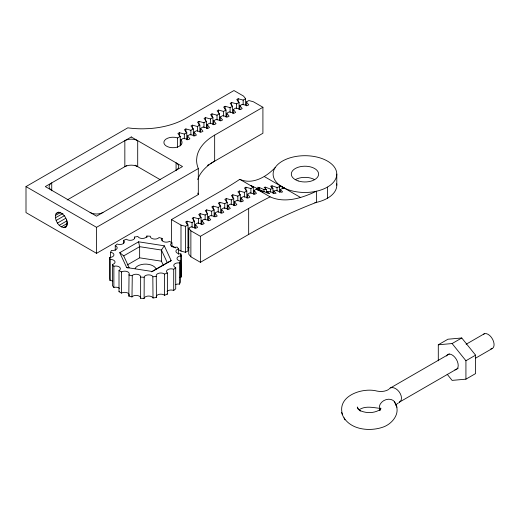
<?xml version="1.0" encoding="UTF-8"?>
<svg xmlns="http://www.w3.org/2000/svg" width="520" height="520" viewBox="0 0 520 520"><rect width="100%" height="100%" fill="white"/><g stroke="black" fill="none" stroke-linecap="round" stroke-linejoin="round"><path stroke-width="0.78" d="M178.555 254.358L178.555 248.872L178.003 249.041A4.55 2.626 0 0 0 176.085 251.927A4.55 2.626 0 0 0 180.239 253.87L180.875 253.858L181.181 255.873L180.55 255.925A4.55 2.626 0 0 0 177.041 258.258A4.55 2.626 0 0 0 179.797 260.904L180.401 261.021L179.491 262.971L178.874 262.892A4.55 2.626 0 0 0 174.194 264.394A4.55 2.626 0 0 0 175.214 267.423L175.714 267.651L173.706 269.302L173.167 269.113A4.55 2.626 0 0 0 167.882 269.594A4.55 2.626 0 0 0 167.044 272.649L167.375 272.961L167.375 294.132L164.515 295.288L164.515 274.118L164.119 273.832A4.55 2.626 0 0 0 158.867 273.24A4.55 2.626 0 0 0 156.273 275.938L156.403 297.472L153.023 297.993L152.822 297.648A4.55 2.626 0 0 0 148.239 296.056A4.55 2.626 0 0 0 144.203 298.084L144.112 298.447L140.627 298.272L140.641 276.731A4.55 2.626 0 0 0 137.28 274.333A4.55 2.626 0 0 0 132.281 275.438L131.983 296.933L128.81 296.082L129.044 274.567A4.55 2.626 0 0 0 127.302 271.648A4.55 2.626 0 0 0 121.96 271.7L121.485 271.94L119.009 270.517L119.431 270.244A4.55 2.626 0 0 0 119.522 267.156A4.55 2.626 0 0 0 114.465 266.149L113.874 266.286L112.398 264.453L112.957 264.277A4.55 2.626 0 0 0 114.874 261.397A4.55 2.626 0 0 0 110.715 259.454L110.084 259.461L109.778 257.452L110.403 257.4A4.55 2.626 0 0 0 113.913 255.067A4.55 2.626 0 0 0 111.156 252.421L110.559 252.304L110.559 257.797M140.627 298.272L140.641 297.901A4.55 2.626 0 0 0 137.28 295.503A4.55 2.626 0 0 0 132.281 296.608L131.983 296.933M162.142 240.767L162.142 238.414L158.977 237.562L158.672 237.887A4.55 2.626 0 0 1 153.68 238.992A4.55 2.626 0 0 1 150.312 236.594L150.332 236.223L146.848 236.047L146.751 236.411A4.55 2.626 0 0 1 142.714 238.44A4.55 2.626 0 0 1 138.131 236.847L137.93 236.503L134.556 237.022L134.556 238.589M144.112 298.447L144.203 276.913A4.55 2.626 0 0 1 148.239 274.885A4.55 2.626 0 0 1 152.822 276.478L153.023 297.993M55.413 215.442L56.121 213.603L57.447 212.544C63.921 211.952 68.933 220.772 66.424 226.428L65.098 227.494C59.066 228.118 55.003 220.811 55.413 215.442L60.925 212.258M110.559 252.304L111.462 250.354L112.086 250.425A4.55 2.626 0 0 0 116.76 248.931A4.55 2.626 0 0 0 115.739 245.901L115.245 245.674L115.245 250.374M175.519 284.603A4.55 2.626 0 0 1 178.874 284.07L179.491 284.141L180.401 282.191L180.401 261.021M128.089 268.002L126.653 267.527L119.763 252.681L138.587 241.813L164.3 245.791L161.434 250.049L161.434 261.196L163.377 265.389M162.142 238.414L161.909 238.758A4.55 2.626 0 0 0 163.651 241.677A4.55 2.626 0 0 0 169 241.625L169.475 241.378L171.944 242.808L171.944 246.727M128.81 296.082L129.044 295.737A4.55 2.626 0 0 0 129.201 295.334M379.6 409.851L380.926 408.213L379.945 410.3L380.282 408.096L380.282 409.688M275.269 167.472C266.591 176.742 252.649 185.127 239.785 179.335L237.042 181.142A446.069 257.536 0 0 1 219.713 191.731L171.457 219.589L171.457 243.23M115.245 245.674L117.253 244.017L117.793 244.212A4.55 2.626 0 0 0 123.071 243.724A4.55 2.626 0 0 0 123.909 240.675L123.578 240.364L126.445 239.207L126.835 239.493A4.55 2.626 0 0 0 132.087 240.084A4.55 2.626 0 0 0 134.68 237.38L134.556 237.022M167.044 291.434A4.55 2.626 0 0 1 173.167 290.284L173.706 290.478L175.714 288.828L175.714 267.651M379.678 410L380.725 409.201C374.556 413.491 366.048 413.569 359.424 410.28L360.321 410.976M398.288 403.078L395.538 404.885M171.944 242.808L171.529 243.081A4.55 2.626 0 0 0 171.431 246.168A4.55 2.626 0 0 0 176.488 247.175L177.08 247.039L178.555 248.872M129.246 294.925A4.55 2.626 0 0 0 126.692 292.611A4.55 2.626 0 0 0 121.96 292.87L121.485 293.118L119.009 291.688L119.431 291.414M207.487 165.373L208.767 164.587M210.08 163.82L262.912 133.263L262.912 107.263L253.377 101.758L248.833 100.529L246.389 101.94L246.389 105.885M262.912 107.263L214.662 135.122A61.6 35.568 0 0 0 196.957 156.546L196.625 159.569A61.6 35.568 0 0 0 198.315 168.565L198.315 194.571L96.544 253.325L26 212.596L26 186.596L127.77 127.842A61.6 35.568 0 0 0 143.364 128.81L148.59 128.629A61.6 35.568 0 0 0 185.705 118.404L233.961 90.545L243.497 96.051L245.615 98.677L245.615 104.975M245.615 98.677L243.172 100.087L238.167 98.742L236.75 99.56L239.077 102.447L236.633 103.857L231.634 102.512L230.211 103.337L232.544 106.223L230.1 107.634L225.095 106.288L223.672 107.107L226.005 109.993L223.561 111.41L218.556 110.058L217.139 110.884L219.466 113.77L217.022 115.18L212.024 113.835L210.6 114.653L212.933 117.546L210.489 118.956L205.484 117.611L204.061 118.43L206.394 121.316L203.951 122.727L198.946 121.381L197.529 122.206L199.856 125.093L197.411 126.503L192.413 125.158L190.989 125.977L193.323 128.863L190.879 130.28L185.874 128.928L184.451 129.753L186.784 132.639L184.34 134.049L179.335 132.704L177.918 133.523L180.245 136.416L180.245 145.867M67.197 199.953L126.77 165.562M246.389 101.94L248.722 104.832L247.299 105.651L242.294 104.306L239.85 105.716L242.183 108.602L240.76 109.427L235.761 108.082L233.311 109.492L235.644 112.378L234.228 113.198L229.222 111.852L226.779 113.263L229.112 116.155L227.689 116.974L222.683 115.628L220.239 117.039L222.573 119.925L221.15 120.751L216.151 119.398L213.707 120.816L216.034 123.702L214.617 124.52L209.612 123.175L207.168 124.585L209.502 127.472L208.078 128.297L203.073 126.952L200.629 128.362L202.963 131.248L201.539 132.067L196.541 130.722L194.097 132.132L196.424 135.024L195.006 135.844L190.002 134.498L187.558 135.909L189.891 138.794L188.468 139.62L183.463 138.268L180.739 139.847L181.227 140.251A9.1 5.252 0 0 1 174.297 147.667A9.1 5.252 0 0 1 163.976 141.707A9.1 5.252 0 0 1 176.826 137.709L177.522 137.988L180.245 136.416M56.121 213.603L58.877 212.017M55.413 217.828L62.992 213.447M56.121 220.48L64.389 215.703M57.447 223.073L65.722 218.296M59.234 225.303L66.82 220.922M61.276 226.889L67.477 223.308M63.31 227.65L66.755 225.661M65.098 227.494L66.475 226.694M26 186.596L96.544 227.325L198.315 168.565M119.763 252.681L123.689 255.892L139.64 246.681L161.434 250.049L167.271 262.632L151.32 271.843M259.889 190.769L259.889 189.15L257.445 188.63L251.017 185.594L253.351 187.167L250.906 188.578L245.901 187.233L244.484 188.052L246.818 190.944L244.368 192.355L239.369 191.009L237.946 191.828L240.279 194.714L237.835 196.131L232.83 194.779L231.406 195.605L233.74 198.49L231.296 199.901L226.297 198.556L224.874 199.375L227.208 202.267L224.757 203.678L219.758 202.332L218.335 203.151L220.669 206.037L218.225 207.447L213.219 206.102L211.796 206.928L214.13 209.814L211.686 211.224L206.687 209.879L205.264 210.697L207.597 213.583L205.147 215L200.148 213.649L198.725 214.474L201.058 217.36L198.614 218.77L193.609 217.425L192.186 218.244L194.519 221.136L192.075 222.547L187.077 221.202L185.653 222.02L187.987 224.906L187.987 250.913L185.536 252.323L180.993 251.095L178.269 249.529M171.457 219.589L180.993 225.095L185.536 226.317L187.987 224.906M336.694 183.781A31.837 18.382 0 0 1 316.42 202.378L313.391 203.541A446.069 257.536 0 0 0 248.664 234.448L200.408 262.308L190.873 256.802L188.754 254.183L188.754 228.176L191.204 226.766L196.203 228.111L197.626 227.292L195.292 224.406L197.737 222.989L202.742 224.341L204.165 223.516L201.832 220.63L204.275 219.219L209.274 220.565L210.697 219.745L208.364 216.853L210.808 215.442L215.813 216.788L217.237 215.969L214.903 213.083L217.347 211.672L222.352 213.018L223.775 212.192L221.442 209.306L223.886 207.896L228.885 209.242L230.308 208.422L227.975 205.536L230.419 204.119L235.424 205.472L236.847 204.646L234.514 201.76L236.958 200.35L241.963 201.695L243.38 200.876L241.053 197.983L243.497 196.573L248.495 197.919L249.919 197.1L247.585 194.214L250.029 192.803L255.034 194.149L256.458 193.323L254.124 190.437L256.568 189.026L262.99 192.192C255.658 187.103 268.534 194.142 269.529 193.447L267.195 191.419L267.195 193.005M127.153 265.031L139.64 257.822L161.434 261.196M264.297 176.54L282.445 187.005A2.314 1.339 0 0 1 282.718 188.702L284.115 187.895L280.274 189.371L280.274 191.769M188.754 228.176L190.873 230.802L200.408 236.308L248.664 208.448A446.069 257.536 0 0 1 267.007 198.439L270.133 196.859C285.272 203.651 302.38 197.893 316.42 191.23A31.837 18.382 0 0 0 327.736 161.245A31.837 18.382 0 0 0 275.542 167.05L274.671 168.409A31.837 18.382 0 0 0 280.748 186.024M164.3 245.791L171.191 260.637L152.367 271.505L126.653 267.527M438.295 360.809L438.295 344.786L447.947 339.216L461.76 337.981L475.579 355.166L475.579 373.588L465.926 379.165L452.107 380.393L447.174 374.257M438.295 344.786L452.107 343.551L461.76 337.981M389.103 389.019A8.385 5.362 54 0 1 390.585 387.868L449.339 353.951M466.128 344.253L484.315 333.756M359.229 409.695C365.079 405.788 372.229 407.413 378.709 408.219M465.926 379.165L465.926 360.744L475.579 355.166M399.113 402.311L458.198 368.193M475.787 358.04L491.966 348.699M284.115 187.895L282.445 187.005A2.314 1.339 0 0 0 279.5 186.849L280.95 186.16L277.056 187.519L272.051 185.822L270.627 186.199L272.961 188.643L272.961 193.303M388.668 389.493C385.223 391.579 380.946 391.872 377.059 391.099C362.824 387.14 336.434 395.811 342.543 414.635M167.271 262.632L171.191 260.637M164.515 274.118L167.375 272.961M112.398 264.453L112.398 285.63L113.874 287.456L114.465 287.32A4.55 2.626 0 0 1 119.522 288.327M314.802 202.716L316.42 202.371L316.42 191.23L314.802 191.575A31.837 18.382 0 0 1 284.278 188.058L280.742 186.03M272.961 188.643L270.517 189.111L265.512 187.174L264.095 187.323L266.422 189.534L266.422 192.751M153.023 276.822L156.403 276.302M273.735 193.323L273.735 190.964L276.178 190.495L281.183 192.29L282.601 191.912L280.274 189.371M181.181 255.873L181.181 277.043L180.55 277.101A4.55 2.626 0 0 0 179.868 277.225M266.422 189.534C263.133 190.372 260.715 187.219 257.556 187.226L259.889 189.15M109.778 257.452L109.778 278.623L110.084 280.637L110.715 280.625A4.55 2.626 0 0 1 112.755 280.976M267.195 191.419L269.639 191.393L274.644 193.414L276.068 193.264L273.735 190.964M140.627 277.095L144.112 277.271M187.792 247.397L189.215 247.78M128.81 274.905L131.983 275.762M280.885 186.18L282.445 187.005L282.445 188.682M284.057 187.954L300.709 197.567M239.785 179.335L253.351 187.167L253.351 194.259M256.568 189.026L270.133 196.859M135.135 165.191L160.342 179.751M172.139 245.986L175.546 247.956M164.515 295.288L164.119 295.002A4.55 2.626 0 0 0 158.867 294.411A4.55 2.626 0 0 0 156.273 297.115L156.403 297.472M360.172 410.832L358.371 409.351L357.286 407.017L358.3 409.207M341.529 412.445C346.762 429.579 368.894 432.361 383.598 426.907C391.989 423.793 400.075 414.2 396.038 405.06M167.044 293.82L167.375 294.132M452.107 343.551L465.926 360.744M394.466 401.668L397.046 407.251M379.99 409.864L379.418 408.623A8.418 6.637 -24.9 0 1 386.009 399.646A8.418 6.637 -24.9 0 1 395.428 403.76M123.689 255.892L129.201 267.774M344.038 417.84L344.955 419.835M138.587 241.813L139.64 246.681L139.64 257.822M181.181 277.043L180.875 253.858M336.791 174.077L336.791 185.224M327.47 187.077L327.47 198.224M279.5 186.661L279.5 192.458M277.056 187.519L277.056 190.71M272.051 185.822L272.051 188.13M270.517 189.111L270.517 192.25M265.512 187.174L265.512 189.501M263.978 189.56L263.978 191.945M258.98 187.356L258.98 188.948M257.445 188.63L257.445 190.216M254.124 190.437L254.124 194.376M250.906 188.578L250.906 193.31M248.664 208.448L248.664 234.448M247.585 194.214L247.585 198.153M246.818 190.944L246.818 198.036M245.901 187.233L245.901 190.385M244.368 192.355L244.368 197.08M243.172 100.087L243.172 104.812M241.053 197.983L241.053 201.922M240.279 194.714L240.279 201.806M239.85 105.716L239.85 109.655M239.369 191.009L239.369 194.161M239.077 102.447L239.077 109.538M238.167 98.742L238.167 101.888M237.835 196.131L237.835 200.857M236.633 103.857L236.633 108.589M234.514 201.76L234.514 205.699M233.74 198.49L233.74 205.582M233.311 109.492L233.311 113.431M232.83 194.779L232.83 197.931M232.544 106.223L232.544 113.315M231.634 102.512L231.634 105.664M231.296 199.901L231.296 204.627M230.1 107.634L230.1 112.359M227.975 205.536L227.975 209.475M227.208 202.267L227.208 209.358M226.779 113.263L226.779 117.202M226.297 198.556L226.297 201.708M226.005 109.993L226.005 117.085M225.095 106.288L225.095 109.441M224.757 203.678L224.757 208.403M223.561 111.41L223.561 116.135M221.442 209.306L221.442 213.245M220.669 206.037L220.669 213.129M220.239 117.039L220.239 120.978M219.758 202.332L219.758 205.478M219.466 113.77L219.466 120.075M218.556 110.058L218.556 113.21M218.225 207.447L218.225 212.18M217.022 115.18L217.022 119.912M214.903 213.083L214.903 216.236M214.662 135.122L214.662 161.122A61.6 35.568 0 0 0 197.724 179.556M214.13 209.814L214.13 216.905M213.707 120.816L213.707 124.755M213.219 206.102L213.219 209.255M212.933 117.546L212.933 124.638M212.024 113.835L212.024 116.987M211.686 211.224L211.686 215.95M210.489 118.956L210.489 123.682M208.364 216.853L208.364 220.792M207.597 213.583L207.597 219.889M207.168 124.585L207.168 128.524M206.687 209.879L206.687 213.031M206.394 121.316L206.394 128.407M205.484 117.611L205.484 120.763M205.147 215L205.147 219.726M203.951 122.727L203.951 127.459M201.832 220.63L201.832 224.569M201.058 217.36L201.058 224.452M200.629 128.362L200.629 132.301M200.408 236.308L200.408 262.308M200.148 213.649L200.148 216.801M199.856 125.093L199.856 132.184M198.946 121.381L198.946 125.32M198.614 218.77L198.614 223.503M197.411 126.503L197.411 131.228M195.292 224.406L195.292 228.345M194.519 221.136L194.519 228.228M194.097 132.132L194.097 136.071M193.609 217.425L193.609 220.578M193.323 128.863L193.323 135.954M192.413 125.158L192.413 128.31M192.075 222.547L192.075 227.272M190.879 130.28L190.879 135.005M190.873 230.802L190.873 256.802M187.558 135.909L187.558 139.847M187.077 221.202L187.077 224.354M186.784 132.639L186.784 139.731M185.874 128.928L185.874 132.08M185.536 226.317L185.536 252.323M184.34 134.049L184.34 138.781M180.993 225.095L180.993 251.095M180.739 139.847L180.739 145.359M179.491 262.971L179.491 284.141M179.335 132.704L179.335 135.857M177.522 137.988L177.522 147.446M176.078 169.923L176.078 162.832A9.1 5.252 0 0 1 176.078 170.261M173.706 269.302L173.706 290.478M146.848 236.047L146.848 237.62M123.578 240.364L123.578 243.503M121.485 271.94L121.485 293.118M119.009 270.517L119.009 291.688M113.874 266.286L113.874 287.456M110.084 259.461L110.084 280.637M96.544 227.325L96.544 253.325M51.734 190.762L51.734 182.884A9.1 5.252 0 0 0 51.734 190.314M295.308 179.66A13.65 7.878 0 0 1 314.613 179.66M135.096 268.457A10.92 6.305 0 0 1 146.334 264.121A10.92 6.305 0 0 1 156.26 269.418M198.315 194.571A61.6 35.568 0 0 1 197.763 193.089M102.98 212.466A9.1 5.252 0 0 1 90.109 212.466M66.424 219.557A8.229 4.752 60 0 1 66.424 226.428M446.466 356.012A8.645 4.992 60 0 1 456.261 359.19A8.645 4.992 60 0 1 454.883 369.863M390.585 387.868A8.508 5.441 54 0 1 399.113 391.781A8.385 5.362 54 0 1 399.113 402.311M483.366 334.373A8.418 4.862 60 0 1 492.7 339.443A8.418 4.862 60 0 1 490.809 348.913M131.274 136.962L45.298 186.596L96.544 216.183L182.514 166.55L131.274 136.962M137.703 166.68L137.703 140.68A9.1 5.252 0 0 0 124.839 140.68L124.839 166.68A9.1 5.252 0 0 1 137.703 166.68M298.136 180.915A13.65 7.878 0 0 0 318.611 174.089A13.65 7.878 0 0 0 298.136 167.264A13.65 7.878 0 0 0 298.136 180.915"/></g></svg>
